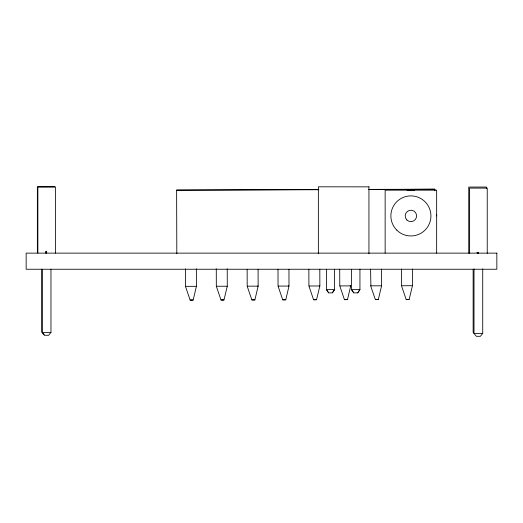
<?xml version="1.0" encoding="UTF-8"?>
<svg xmlns="http://www.w3.org/2000/svg" width="523" height="523" viewBox="0 0 523 523"><rect width="100%" height="100%" fill="white"/><g stroke="black" fill="none" stroke-linecap="round" stroke-linejoin="round"><path stroke-width="0.78" d="M185.41 268.822L185.462 286.343L190.13 300.071L191.974 300.071L193.164 300.065L196.413 286.316L196.36 268.796M216.274 268.737L216.326 286.258L220.994 299.986L223.203 299.986L223.955 299.98L227.276 286.231L227.224 268.711M247.137 269.45L247.189 286.173L251.857 299.901L254.067 299.901L254.891 299.895L258.14 286.146L258.087 269.417M278.001 269.365L278.046 286.088L282.721 299.816L284.159 299.823L285.754 299.81L288.997 286.061L288.951 269.332M308.864 269.28L308.91 286.003L313.578 299.731L315.787 299.731L316.539 299.725L319.86 285.976L319.808 269.247M339.721 269.195L339.773 285.918L344.441 299.646L347.475 299.64L350.724 285.891L350.122 285.878M376.743 299.568L375.305 299.568L378.338 299.555L381.581 285.806L381.535 269.077M401.448 269.025L401.494 285.748L406.168 299.483L408.005 299.483L409.13 299.47L412.444 285.721L412.399 268.999M332.36 292.867L334.524 289.631L326.509 289.631L328.673 292.867L332.36 292.867L334.524 289.65L334.524 269.234M357.673 292.867L359.942 289.631L351.528 289.631L353.796 292.867L357.673 292.867L359.942 289.65L359.942 269.234M50.966 269.469L50.966 332.386L48.619 335.295L44.605 335.295L42.252 332.386L42.252 269.469M482.722 268.861L482.722 333.406L480.375 336.315L476.361 336.315L473.138 332.36L473.138 269.45M176.82 253.701L176.63 190.124L318.938 189.529M434.868 190.81L434.848 189.208L368.454 189.594M185.717 286.336L196.413 286.316M216.581 286.251L227.276 286.231M247.444 286.166L258.14 286.146L257.538 286.133M278.301 286.081L288.997 286.061L288.402 286.048M309.165 285.996L319.86 285.976L319.259 285.963M340.028 285.911L350.724 285.891M370.892 285.826L370.585 269.11M381.581 285.806L370.637 285.833L375.377 299.561M401.749 285.748L412.327 285.715M223.955 299.98L222.582 299.98M282.753 299.823L285.754 299.81M316.539 299.725L315.173 299.725M409.13 299.47L407.757 299.47M368.728 189.391L434.848 189.208M176.63 190.124L318.664 189.731M253.302 299.908L251.89 299.908M253.446 299.895L254.891 299.895M315.023 299.738L313.578 299.731M345.886 299.653L344.474 299.653M346.03 299.64L347.475 299.64M376.893 299.555L378.338 299.555M407.607 299.483L406.168 299.483M191.575 300.078L190.163 300.078M191.725 300.065L193.164 300.065M222.438 299.993L220.994 299.986M54.974 186.685L37.362 186.685L37.362 252.733M368.944 186.855L318.357 186.809L318.357 253.76M476.852 252.393L478.427 252.393M42.252 332.386L50.966 332.386M482.722 333.406L474.008 333.406L474.008 268.861M44.102 334.897L41.748 331.994L41.748 269.077M353.796 292.88L351.528 289.65L351.528 269.234M328.673 292.88L326.509 289.65L326.509 269.234M487.233 253.335L487.233 188.103L469.621 188.103L469.621 253.335M486.364 188.685L486.364 187.057L468.752 187.057L468.752 253.106M478.427 253.55L478.427 252.341L477.545 252.341L477.545 253.55M436.659 253.132L436.659 190.163L385.144 190.163L385.144 253.132M368.944 186.809L368.944 253.76M55.477 253.132L55.477 187.084L37.865 187.084L37.865 253.132M46.671 253.132L46.671 251.321L45.789 251.321L45.789 253.132M46.168 251.53L46.168 252.733M407.162 190.437A25.758 25.758 0 0 1 414.634 190.437M436.613 214.43A25.758 25.758 0 0 1 436.659 215.921M496.85 253.132L26.15 253.132L26.15 269.247L496.85 269.247L496.85 253.132M396.735 230.087A20.037 20.037 0 0 0 430.252 221.111A20.037 20.037 0 0 0 405.717 196.57A20.037 20.037 0 0 0 396.735 230.087M406.855 219.974A5.727 5.727 0 0 0 416.426 217.405A5.727 5.727 0 0 0 409.417 210.396A5.727 5.727 0 0 0 406.855 219.974"/></g></svg>
